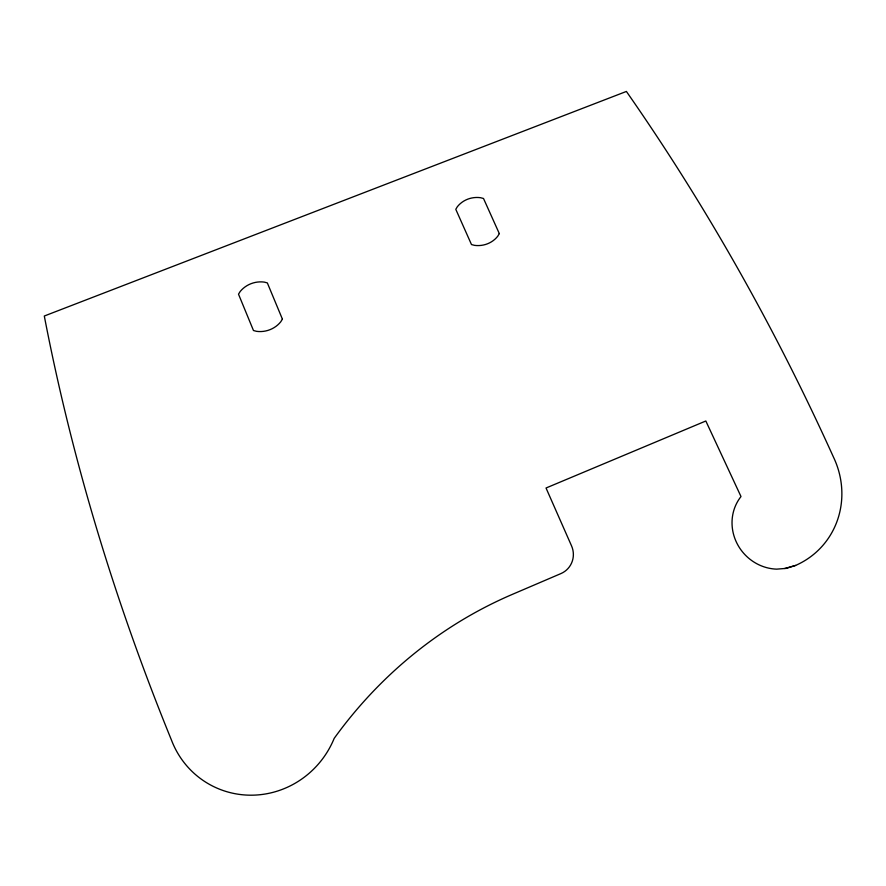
<?xml version="1.0" encoding="UTF-8"?>
<svg xmlns="http://www.w3.org/2000/svg" width="886" height="886" viewBox="0 0 886 886"><rect width="100%" height="100%" fill="white"/><g stroke="black" fill="none" stroke-linecap="round" stroke-linejoin="round"><path stroke-width="1.33" d="M795.606 565.423L786.391 568.369L776.657 569.144A45.097 42.783 48.3 0 1 736.753 542.908A45.097 42.783 48.3 0 1 740.995 496.548L705.832 420.994L546.031 488.009L571.548 545.887A21.308 20.887 51 0 1 560.893 573.596L512.485 594.318A472.028 437.695 80.4 0 0 334.188 738.37A89.719 86.95 -60.1 0 1 251.956 795.185A89.719 86.95 -60.1 0 1 171.507 740.187A2261.914 1748.111 41.2 0 1 44.3 316.014L626.391 91.446A4245.823 2932.239 -51.9 0 1 833.416 457.01A84.535 80.305 45.3 0 1 795.606 565.423L784.664 568.502M499.305 233.594L497.755 236.219A25.251 24.011 11.7 0 1 474.575 245.367L471.485 244.558L455.792 209.317L457.353 206.704A25.251 24.011 11.7 0 1 480.445 197.689L483.512 198.486L499.305 233.594M282.401 319.115L280.729 321.839A25.904 24.819 -9.2 0 1 256.619 331.353L253.474 330.522L238.511 294.174L240.195 291.472A25.904 24.819 -9.2 0 1 264.216 282.091L267.339 282.911L282.401 319.115"/></g></svg>
